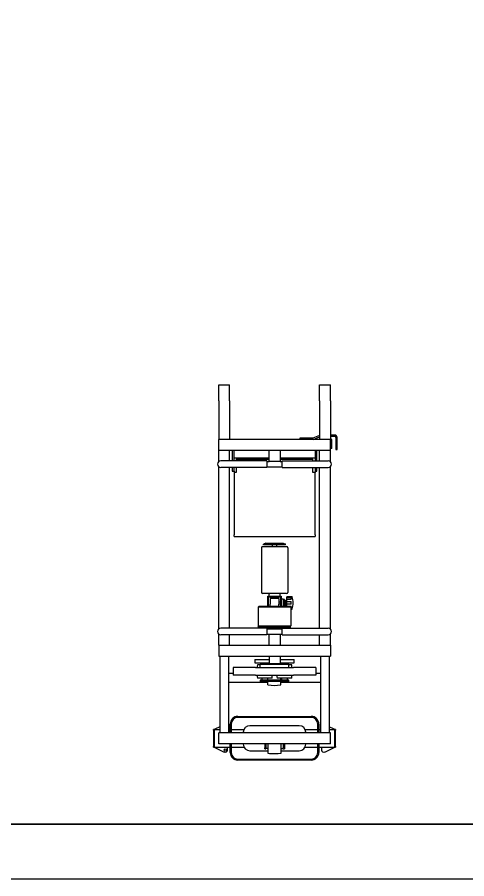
# Model space of a CAD drawing. Header units: millimetres. Extents: x -396 to 32754, y 354 to 22128.
# Drawn here: x 1901 to 3954, y 354 to 4292 of the extents above; entities that cross this region are included whole.
import ezdxf

# ---------------------------------------------------------------- set-up
doc = ezdxf.new("R2010")
doc.units = ezdxf.units.MM
for name, color, linetype in [('equipments', 250, 'Continuous'), ('furniture', 26, 'Continuous'), ('walls', 5, 'Continuous')]:
    doc.layers.add(name, color=color, linetype=linetype)

# ---------------------------------------------------------------- blocks, each defined once
blk = doc.blocks.new('Fit24')
at = {"layer": 'equipments'}
for p, q in [((-255, 1715), (-205, 1715)), ((-255, 1641.8), (-255, 1715)), ((-205, 1641.8), (-205, 1715)), ((205, 1715), (255, 1715)), ((205, 1641.8), (205, 1715)), ((255, 1641.8), (255, 1715)), ((-255, 1641.8), (-255, 1465)), ((-205, 1641.8), (-205, 1465)), ((205, 1641.8), (205, 1465)), ((255, 1641.8), (255, 1465)), ((255, 1465), (-255, 1465)), ((-255, 1415), (-255, 1465)), ((115, 1471), (115, 1465)), ((175, 1471), (115, 1471)), ((205, 1484.3), (175, 1471)), ((176.3, 1465), (205, 1477.8)), ((275, 1486), (255, 1486)), ((255, 1480), (275, 1480)), ((255, 1415), (255, 1465)), ((261, 1465), (255, 1465)), ((261, 1425), (261, 1465)), ((280, 1475), (280, 1420)), ((286, 1420), (286, 1475)), ((261, 1425), (255, 1425)), ((280, 1420), (286, 1420)), ((255, 1415), (-255, 1415)), ((-255, 1363.7), (-255, 1415)), ((-205, 1367.5), (-205, 1415)), ((-193, 1415), (-193, 1367.5)), ((-185, 1367.5), (-185, 1415)), ((-25, 1380), (-185, 1380)), ((-25, 1365), (-25, 1415)), ((25, 1415), (25, 1365)), ((185, 1380), (25, 1380)), ((185, 1415), (185, 1367.5)), ((193, 1367.5), (193, 1415)), ((205, 1367.5), (205, 1415)), ((255, 1363.7), (255, 1415)), ((-255, 598.7), (-255, 1341.3)), ((-35, 1367.5), (-245, 1367.5)), ((-175, 1375), (-25, 1375)), ((-175, 1375), (-175, 1367.5)), ((-35, 1367.5), (-35, 1337.5)), ((-35, 1365), (-25, 1365)), ((-35, 1340), (35, 1340)), ((25, 1365), (-25, 1365)), ((25, 1375), (175, 1375)), ((25, 1365), (35, 1365)), ((35, 1367.5), (245, 1367.5)), ((35, 1352.5), (35, 1367.5)), ((35, 1337.5), (35, 1352.5)), ((175, 1367.5), (175, 1375)), ((255, 598.7), (255, 1341.3)), ((-35, 1337.5), (-245, 1337.5)), ((-205, 602.5), (-205, 1337.5)), ((-193, 1337.5), (-193, 1320)), ((-193, 1320), (-185, 1320)), ((-185, 1320), (-185, 1337.5)), ((-185, 1320), (-185, 1315)), ((-185, 1315), (-185, 1030)), ((-175, 1315), (-185, 1315)), ((-175, 1337.5), (-175, 1315)), ((35, 1337.5), (245, 1337.5)), ((175, 1315), (175, 1337.5)), ((185, 1315), (175, 1315)), ((185, 1337.5), (185, 1320)), ((185, 1320), (193, 1320)), ((185, 1320), (185, 1315)), ((185, 1030), (185, 1315)), ((193, 1320), (193, 1337.5)), ((205, 602.5), (205, 1337.5)), ((-185, 1022), (-185, 1030)), ((185, 1030), (185, 1022)), ((-185, 1022), (185, 1022)), ((-40, 992), (-50, 987)), ((0, 987), (-50, 987)), ((-50, 984), (-50, 987)), ((-40, 992), (0, 992)), ((0, 992), (40, 992)), ((50, 987), (0, 987)), ((40, 992), (50, 987)), ((50, 984), (50, 987)), ((-60, 971), (-60, 766)), ((-55, 976), (0, 976)), ((0, 984), (-50, 984)), ((-10, 976), (-10, 984)), ((50, 984), (0, 984)), ((0, 976), (55, 976)), ((10, 976), (10, 984)), ((60, 971), (60, 766)), ((0, 761), (-55, 761)), ((-30, 749), (30, 749)), ((-30, 703.5), (-30, 749)), ((-25, 749), (-25, 759)), ((55, 761), (0, 761)), ((25, 749), (25, 759)), ((30, 749), (30, 703.5)), ((-28, 747), (28, 747)), ((-28, 703.5), (-28, 747)), ((20, 739), (-20, 739)), ((-20, 739), (-20, 712.2)), ((-20, 703.5), (-20, 712.2)), ((20, 739), (20, 712.2)), ((20, 723), (28, 723)), ((20, 715), (28, 715)), ((20, 703.5), (20, 712.2)), ((28, 747), (28, 703.5)), ((30, 736.5), (39.5, 736.5)), ((40, 736), (40, 703.5)), ((45, 734), (40, 734)), ((40, 734), (45, 734)), ((40, 726.5), (45, 726.5)), ((45, 726.5), (40, 726.5)), ((45, 711.5), (40, 711.5)), ((40, 711.5), (45, 711.5)), ((45, 726.5), (45, 734)), ((45, 734), (45, 734)), ((45, 727), (50, 727)), ((45, 711.5), (45, 726.5)), ((45, 726.5), (45, 726.5)), ((45, 704), (45, 711.5)), ((45, 711.5), (45, 711.5)), ((45, 711), (50, 711)), ((50, 719), (50, 731.5)), ((50, 731.5), (56, 731.5)), ((50, 706.5), (50, 719)), ((76, 746.7), (56, 746.7)), ((56, 743.4), (56, 746.7)), ((56, 743.4), (76, 743.4)), ((56, 733.8), (56, 743.4)), ((56, 725.8), (56, 733.8)), ((76, 733.8), (56, 733.8)), ((56, 725.8), (76, 725.8)), ((56, 712.2), (56, 725.8)), ((76, 712.2), (56, 712.2)), ((56, 704.2), (56, 712.2)), ((76, 746.7), (76, 747.5)), ((76, 747.5), (80.2, 747.5)), ((76, 733.8), (76, 743.4)), ((76, 712.2), (76, 725.8)), ((-70, 703.5), (-75, 698.5)), ((-75, 698.5), (-75, 613.5)), ((75, 698.5), (-75, 698.5)), ((-70, 703.5), (70, 703.5)), ((40, 704), (45, 704)), ((40, 704), (45, 704)), ((45, 704), (45, 704)), ((50, 706.5), (56, 706.5)), ((56, 704.2), (76, 704.2)), ((56, 703.5), (56, 704.2)), ((70, 703.5), (75, 698.5)), ((75, 698.5), (75, 613.5)), ((76, 694.6), (75, 694.6)), ((75, 691.3), (76, 691.3)), ((76, 694.6), (76, 704.2)), ((76, 690.5), (76, 691.3)), ((76, 690.5), (80.2, 690.5)), ((-35, 602.5), (-245, 602.5)), ((-75, 613.5), (75, 613.5)), ((-70, 608.5), (-75, 613.5)), ((-72.5, 602.5), (-72.5, 611)), ((70, 608.5), (-70, 608.5)), ((-35, 602.5), (-35, 572.5)), ((0, 602), (-35, 602)), ((-35, 600), (35, 600)), ((-25, 602), (-25, 600)), ((35, 602), (0, 602)), ((25, 602), (25, 600)), ((35, 602.5), (245, 602.5)), ((35, 587.5), (35, 602.5)), ((70, 608.5), (75, 613.5)), ((72.5, 602.5), (72.5, 611)), ((-255, 525), (-255, 576.3)), ((-35, 572.5), (-245, 572.5)), ((-205, 525), (-205, 572.5)), ((-35, 575), (-25, 575)), ((-25, 575), (25, 575)), ((-25, 525), (-25, 575)), ((25, 575), (35, 575)), ((25, 575), (25, 525)), ((35, 572.5), (35, 587.5)), ((35, 572.5), (245, 572.5)), ((205, 525), (205, 572.5)), ((255, 525), (255, 576.3)), ((-255, 525), (255, 525)), ((-255, 525), (-255, 475)), ((255, 525), (255, 475)), ((-255, 475), (255, 475)), ((-250, 475), (-250, 125)), ((-210, 475), (-210, 125)), ((-25, 475), (-25, 440)), ((25, 475), (25, 440)), ((210, 475), (210, 125)), ((250, 475), (250, 125)), ((-90, 460), (-90, 445)), ((-90, 460), (-25, 460)), ((-90, 445), (-25, 445)), ((-65, 435), (-78.5, 435)), ((-65, 438), (-46, 438)), ((-65, 423), (-65, 438)), ((-57.5, 438), (-57.5, 445)), ((-46, 438), (65, 438)), ((-32.5, 438), (-32.5, 445)), ((0, 440), (-25, 440)), ((-12.5, 438), (-12.5, 440)), ((25, 440), (0, 440)), ((12.5, 438), (12.5, 440)), ((25, 460), (90, 460)), ((25, 445), (90, 445)), ((32.5, 438), (32.5, 445)), ((57.5, 438), (57.5, 445)), ((65, 423), (65, 438)), ((78.5, 435), (65, 435)), ((90, 445), (90, 460)), ((-210, 397), (-189.3, 397)), ((-184.5, 423), (-189.3, 423)), ((-189.3, 423), (-189.3, 388)), ((-87, 423), (-184.5, 423)), ((-87, 423), (87, 423)), ((184.5, 423), (87, 423)), ((189.3, 423), (184.5, 423)), ((189.3, 423), (189.3, 388)), ((189.3, 397), (210, 397)), ((-210, 357), (-45, 357)), ((-184.5, 388), (-189.3, 388)), ((-87, 388), (-184.5, 388)), ((-87, 388), (87, 388)), ((-11.5, 375), (-78.5, 375)), ((65, 365), (-65, 365)), ((-65, 365), (-65, 360)), ((65, 360), (-65, 360)), ((-57.5, 375), (-57.5, 365)), ((-45, 357), (-45, 360)), ((-45, 357), (-40, 357)), ((-40, 360), (-40, 357)), ((-40, 357), (-31, 357)), ((-32.5, 375), (-32.5, 365)), ((-31, 365), (-31, 375)), ((-31, 343.5), (-31, 360)), ((78.5, 375), (11.5, 375)), ((29, 365), (29, 375)), ((29, 343.5), (29, 360)), ((29, 357), (40, 357)), ((32.5, 375), (32.5, 365)), ((40, 357), (40, 360)), ((40, 357), (45, 357)), ((45, 360), (45, 357)), ((45, 357), (210, 357)), ((57.5, 375), (57.5, 365)), ((65, 360), (65, 365)), ((184.5, 388), (87, 388)), ((189.3, 388), (184.5, 388)), ((-167.5, 200), (167.5, 200)), ((-202.5, 125), (-202.5, 165)), ((-197.5, 165), (-197.5, 125)), ((167.5, 195), (-167.5, 195)), ((112.5, 157.5), (-112.5, 157.5)), ((197.5, 125), (197.5, 165)), ((202.5, 165), (202.5, 125)), ((-279, 137), (-279, 140)), ((-275, 140), (-279, 140)), ((-279, 137), (-279, 63)), ((-275, 140), (-272, 141.5)), ((-275, 140), (-275, 60)), ((-275, 140), (-250, 140)), ((-275, 63), (-275, 137)), ((-250, 152.5), (-272, 141.5)), ((255, 125), (-255, 125)), ((-255, 75), (-255, 125)), ((-210, 140), (-202.5, 140)), ((-197.5, 140), (-139.8, 140)), ((-142.5, 127.5), (-142.5, 125)), ((139.8, 140), (197.5, 140)), ((142.5, 125), (142.5, 127.5)), ((202.5, 140), (210, 140)), ((272, 141.5), (250, 152.5)), ((250, 140), (275, 140)), ((255, 75), (255, 125)), ((272, 141.5), (275, 140)), ((275, 60), (275, 140)), ((279, 140), (275, 140)), ((275, 137), (275, 63)), ((279, 140), (279, 137)), ((279, 63), (279, 137)), ((-279, 60), (-279, 63)), ((-279, 60), (-275, 60)), ((-275, 60), (-202.5, 60)), ((-272, 58.5), (-275, 60)), ((-272, 58.5), (-229.5, 37.2)), ((255, 75), (-255, 75)), ((-215, 46.2), (-215, 60)), ((-202.5, 35), (-202.5, 75)), ((-197.5, 75), (-197.5, 35)), ((-197.5, 60), (-139.8, 60)), ((-142.5, 75), (-142.5, 72.5)), ((-112.5, 42.5), (-29, 42.5)), ((-45, 75), (-45, 56)), ((-45, 51), (-45, 56)), ((-45, 51), (-40, 51)), ((-40, 75), (-40, 56)), ((-40, 56), (-40, 51)), ((-39, 52.5), (-39, 75)), ((-29, 52.5), (-39, 52.5)), ((-31, 42.5), (-31, 31.5)), ((-29, 31.5), (-29, 75)), ((31, 31.5), (31, 75)), ((31, 52.5), (40, 52.5)), ((31, 42.5), (112.5, 42.5)), ((40, 75), (40, 56)), ((40, 51), (40, 56)), ((40, 51), (45, 51)), ((45, 75), (45, 56)), ((45, 56), (45, 51)), ((139.8, 60), (197.5, 60)), ((142.5, 72.5), (142.5, 75)), ((197.5, 35), (197.5, 75)), ((202.5, 75), (202.5, 35)), ((202.5, 60), (275, 60)), ((215, 60), (215, 46.2)), ((229.5, 37.2), (272, 58.5)), ((275, 60), (272, 58.5)), ((275, 60), (279, 60)), ((279, 63), (279, 60)), ((-167.5, 5), (167.5, 5)), ((167.5, 0), (-167.5, 0))]:
    blk.add_line(p, q, dxfattribs=at)
blk.add_circle((-225, 46.2), 5, dxfattribs=at)
for centre, radius, start, end in [((275, 1475), 11, 360, 90), ((275, 1475), 5, 360, 90), ((-245, 1352.5), 15, 90, 270), ((245, 1352.5), 15, 270, 90), ((-55, 971), 5, 90, 180), ((55, 971), 5, 360, 90), ((-55, 766), 5, 180, 270), ((-23, 759), 2, 90, 180), ((23, 759), 2, 360, 90), ((55, 766), 5, 270, 360), ((39.5, 736), 0.5, 360, 90), ((80.2, 746.5), 1, 14.6941, 90), ((-31.7, 717.2), 116.7, 0.9052, 14.6941), ((-31.7, 720.8), 116.7, 345.3058, 359.0947), ((80.2, 691.5), 1, 270, 345.3058), ((-245, 587.5), 15, 90, 270), ((245, 587.5), 15, 270, 90), ((169.7, 405), 250, 173.1078, 175.8711), ((-169.7, 405), 250, 4.1288, 6.8921), ((169.7, 405), 250, 183.8991, 186.8921), ((-259.7, 405), 250, 353.1078, 356.1008), ((259.7, 405), 250, 183.8991, 186.8921), ((-169.7, 405), 250, 353.1078, 356.1008), ((-1, 591.7), 250, 263.1078, 276.8921), ((-167.5, 165), 35, 90, 180), ((167.5, 165), 35, 360, 90), ((-167.5, 165), 30, 90, 180), ((-112.5, 127.5), 30, 90, 180), ((167.5, 165), 30, 360, 90), ((112.5, 127.5), 30, 360, 90), ((-225, 46.2), 10, 243.4349, 360), ((-112.5, 72.5), 30, 180, 270), ((112.5, 72.5), 30, 270, 360), ((225, 46.2), 10, 180, 296.565), ((-167.5, 35), 35, 180, 270), ((-167.5, 35), 30, 180, 270), ((-1, 279.7), 250, 263.1078, 270.2291), ((1, 279.7), 250, 263.1078, 276.8921), ((167.5, 35), 35, 270, 360), ((167.5, 35), 30, 270, 360)]:
    blk.add_arc(centre, radius, start, end, dxfattribs=at)

msp = doc.modelspace()

# ---------------------------------------------------------------- linework, layer by layer
at = {"layer": 'walls'}
for points in [[(-296.4, 7529), (-296.4, 604), (-296.4, 354), (21593.2, 354.1)], [(16378.6, 1329), (15528.6, 1329), (15528.6, 604), (378.6, 604)]]:
    msp.add_lwpolyline(points, dxfattribs=at)
msp.add_lwpolyline([(15528.6, 604), (15528.6, 604), (378.6, 604)], close=True, dxfattribs=at)

# ---------------------------------------------------------------- block references
at = {"layer": 'furniture'}
msp.add_blockref('Fit24', (3075.7, 896.2), dxfattribs=at)

doc.saveas('drawing.dxf')
